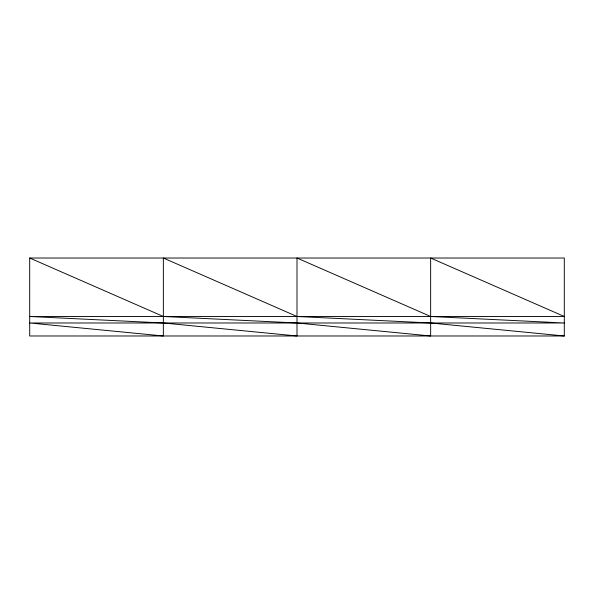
<?xml version="1.0" encoding="UTF-8"?>
<svg xmlns="http://www.w3.org/2000/svg" width="594" height="594" viewBox="0 0 594 594"><rect width="100%" height="100%" fill="white"/><g stroke="black" fill="none" stroke-linecap="round" stroke-linejoin="round"><path stroke-width="0.89" d="M29.7 258.019L564.3 258.019L564.3 335.981L29.7 335.981L29.7 258.019L163.35 316.491L297 322.988L430.65 335.981L430.65 258.019L564.3 316.491L29.7 316.491L163.35 322.988L297 335.981L297 258.019L430.65 316.491L564.3 322.988L29.7 322.988L163.35 335.981L163.35 258.019L297 316.491L430.65 322.988L564.3 335.981"/></g></svg>
